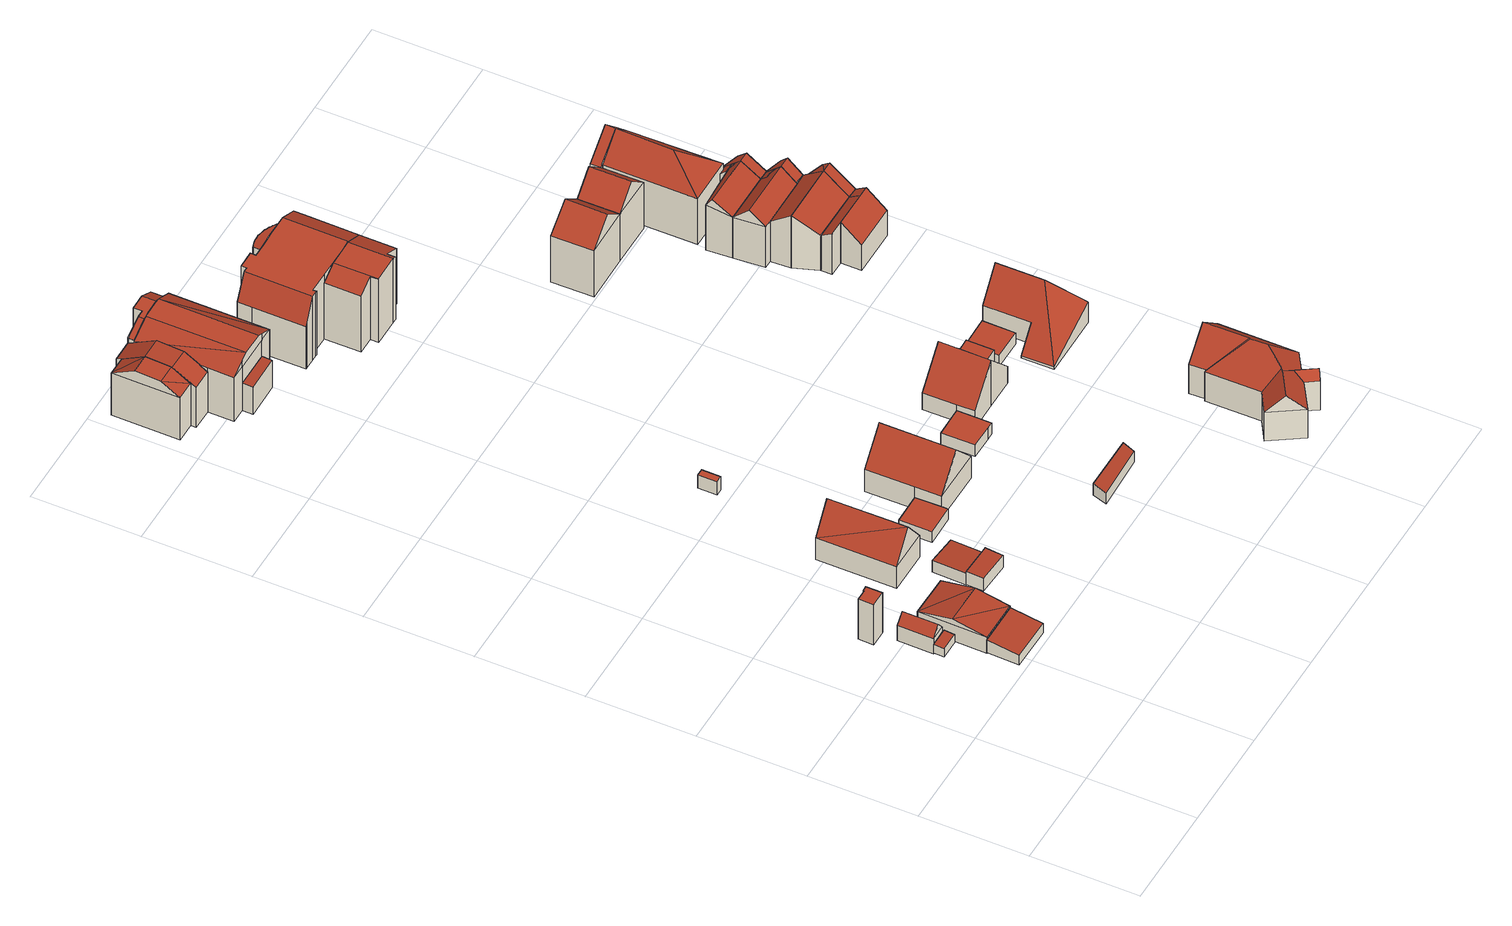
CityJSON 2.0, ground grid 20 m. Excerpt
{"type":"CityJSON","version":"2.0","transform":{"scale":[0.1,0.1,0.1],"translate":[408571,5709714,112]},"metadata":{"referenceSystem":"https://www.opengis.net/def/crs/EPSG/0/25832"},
"CityObjects":{
"building1":{"type":"Building","attributes":{"Gemeindeschluessel":"05978036","Geometrietyp2DReferenz":"3000","function":"31001_1310","roofType":"2100","measuredHeight":1.97},"geometry":[{"type":"MultiSurface","lod":"2","boundaries":[[[0,1,2,3]],[[1,4,5,2]],[[4,6,7,5]],[[6,8,9,7]],[[8,0,3,9]],[[8,6,4,1,0]],[[3,2,5,7,9]]],"semantics":{"surfaces":[{"type":"WallSurface"},{"type":"RoofSurface"},{"type":"GroundSurface"}],"values":[0,0,0,0,0,1,2]}}]},
"building2":{"type":"Building","attributes":{"Gemeindeschluessel":"05978036","Geometrietyp2DReferenz":"3000","function":"31001_1000","roofType":"1000","measuredHeight":9},"geometry":[{"type":"MultiSurface","lod":"2","boundaries":[[[10,11,12,13]],[[11,14,15,12]],[[14,16,17,15]],[[16,18,19,17]],[[18,20,21,19]],[[20,10,13,21]],[[20,18,16,14,11,10]],[[13,12,15,17,19,21]]],"semantics":{"surfaces":[{"type":"WallSurface"},{"type":"RoofSurface"},{"type":"GroundSurface"}],"values":[0,0,0,0,0,0,1,2]}}]},
"building3":{"type":"Building","attributes":{"Gemeindeschluessel":"05978036","Geometrietyp2DReferenz":"3000","function":"31001_2460","roofType":"3100","measuredHeight":5.35},"geometry":[{"type":"MultiSurface","lod":"2","boundaries":[[[22,23,24,25]],[[23,26,27,24]],[[26,28,29,27]],[[28,22,25,29]],[[26,23,30]],[[22,28,31]],[[23,22,31,30]],[[28,26,30,31]],[[25,24,27,29]]],"semantics":{"surfaces":[{"type":"WallSurface"},{"type":"RoofSurface"},{"type":"GroundSurface"}],"values":[0,0,0,0,0,0,1,1,2]}}]},
"building4":{"type":"Building","attributes":{"Gemeindeschluessel":"05978036","Geometrietyp2DReferenz":"3000","function":"31001_2000","roofType":"2100","measuredHeight":2.89},"geometry":[{"type":"MultiSurface","lod":"2","boundaries":[[[32,33,34,35]],[[33,36,37,34]],[[36,38,39,37]],[[38,40,41,39]],[[40,32,35,41]],[[40,38,36,33,32]],[[35,34,37,39,41]]],"semantics":{"surfaces":[{"type":"WallSurface"},{"type":"RoofSurface"},{"type":"GroundSurface"}],"values":[0,0,0,0,0,1,2]}}]},
"building5":{"type":"Building","attributes":{"Gemeindeschluessel":"05978036","Geometrietyp2DReferenz":"3000","function":"31001_2000","roofType":"3100","measuredHeight":4.87},"geometry":[{"type":"MultiSurface","lod":"2","boundaries":[[[42,43,44,45]],[[43,46,47,44]],[[46,48,49,47]],[[48,42,45,49]],[[46,43,50]],[[42,48,51]],[[42,50,43]],[[50,42,51]],[[51,46,50]],[[46,51,48]],[[45,44,47,49]]],"semantics":{"surfaces":[{"type":"WallSurface"},{"type":"RoofSurface"},{"type":"GroundSurface"}],"values":[0,0,0,0,0,0,1,1,1,1,2]}}]},
"building6":{"type":"Building","attributes":{"Gemeindeschluessel":"05978036","Geometrietyp2DReferenz":"3000","function":"31001_2460","roofType":"2100","measuredHeight":2.96},"geometry":[{"type":"MultiSurface","lod":"2","boundaries":[[[52,53,54,55]],[[53,56,57,54]],[[56,58,59,57]],[[58,60,61,59]],[[60,52,55,61]],[[60,58,56,53,52]],[[55,54,57,59,61]]],"semantics":{"surfaces":[{"type":"WallSurface"},{"type":"RoofSurface"},{"type":"GroundSurface"}],"values":[0,0,0,0,0,1,2]}}]},
"building7":{"type":"Building","attributes":{"Gemeindeschluessel":"05978036","Geometrietyp2DReferenz":"3000","function":"31001_1000","roofType":"3100","measuredHeight":10.23},"geometry":[{"type":"MultiSurface","lod":"2","boundaries":[[[62,63,64,65]],[[63,66,67,64]],[[66,68,69,67]],[[68,62,65,69]],[[66,63,70]],[[62,68,71]],[[71,63,62]],[[63,71,70]],[[68,70,71]],[[70,68,66]],[[65,64,67,69]]],"semantics":{"surfaces":[{"type":"WallSurface"},{"type":"RoofSurface"},{"type":"GroundSurface"}],"values":[0,0,0,0,0,0,1,1,1,1,2]}}]},
"building8":{"type":"Building","attributes":{"Gemeindeschluessel":"05978036","Geometrietyp2DReferenz":"3000","function":"31001_2460","roofType":"2100","measuredHeight":2.6},"geometry":[{"type":"MultiSurface","lod":"2","boundaries":[[[72,73,74,75]],[[73,76,77,74]],[[76,78,79,77]],[[78,72,75,79]],[[78,76,73,72]],[[74,77,79,75]]],"semantics":{"surfaces":[{"type":"WallSurface"},{"type":"RoofSurface"},{"type":"GroundSurface"}],"values":[0,0,0,0,1,2]}}]},
"building9":{"type":"Building","attributes":{"Gemeindeschluessel":"05978036","Geometrietyp2DReferenz":"3000","function":"31001_2460","roofType":"1000","measuredHeight":2.43},"geometry":[{"type":"MultiSurface","lod":"2","boundaries":[[[80,81,82,83]],[[81,84,85,82]],[[84,86,87,85]],[[86,88,89,87]],[[88,80,83,89]],[[88,86,84,81,80]],[[83,82,85,87,89]]],"semantics":{"surfaces":[{"type":"WallSurface"},{"type":"RoofSurface"},{"type":"GroundSurface"}],"values":[0,0,0,0,0,1,2]}}]},
"building10":{"type":"Building","attributes":{"Gemeindeschluessel":"05978036","Geometrietyp2DReferenz":"3000","function":"31001_2500","roofType":"1000","measuredHeight":3},"geometry":[{"type":"MultiSurface","lod":"2","boundaries":[[[90,91,92,93]],[[91,94,95,92]],[[94,96,97,95]],[[96,90,93,97]],[[96,94,91,90]],[[93,92,95,97]]],"semantics":{"surfaces":[{"type":"WallSurface"},{"type":"RoofSurface"},{"type":"GroundSurface"}],"values":[0,0,0,0,1,2]}}]},
"building11":{"type":"Building","attributes":{"Gemeindeschluessel":"05978036","Geometrietyp2DReferenz":"3000","function":"31001_1000","roofType":"3100","measuredHeight":10.86},"geometry":[{"type":"MultiSurface","lod":"2","boundaries":[[[98,99,100,101]],[[99,102,103,100]],[[102,104,105,103]],[[104,106,107,105]],[[106,98,101,107]],[[106,108,109,98]],[[102,99,109,108,104]],[[104,108,106]],[[98,109,99]],[[101,100,103,105,107]]],"semantics":{"surfaces":[{"type":"WallSurface"},{"type":"RoofSurface"},{"type":"GroundSurface"}],"values":[0,0,0,0,0,1,1,0,0,2]}}]},
"building12":{"type":"Building","attributes":{"Gemeindeschluessel":"05978036","Geometrietyp2DReferenz":"3000","function":"31001_1000"},"children":["building12-1","building12-2","building12-3","building12-4","building12-5"]},
"building12-1":{"type":"BuildingPart","attributes":{"roofType":"9999","measuredHeight":11.69},"parents":["building12"],"geometry":[{"type":"MultiSurface","lod":"2","boundaries":[[[110,111,112,113]],[[111,114,115,112]],[[114,116,117,115]],[[116,118,119,117]],[[118,120,119]],[[121,122,123,124,125]],[[122,126,127,128,123]],[[129,130,131,132]],[[130,110,113,131]],[[133,116,114,111,110,130,134]],[[135,136,116,133]],[[137,138,139,140]],[[140,141,142,143,144,126,122,145,137]],[[135,133,146,147,148,149,138,137]],[[118,136,135,137,145,121]],[[121,145,122]],[[116,136,118]],[[129,150,134,130]],[[113,112,115,117,119,124,123,128,151,152,153,154,155,132,131]],[[125,120,118,121]],[[125,124,119,120]],[[144,127,126]],[[156,141,140]],[[153,152,142,141,156]],[[152,151,143,142]],[[151,128,127,144,143]],[[132,155,157,129]],[[155,154,158,157]],[[154,153,156,140,158]],[[146,133,134,150]],[[147,146,150,129,157]],[[138,149,148,147,157,158,139]],[[139,158,140]]],"semantics":{"surfaces":[{"type":"WallSurface"},{"type":"RoofSurface"},{"type":"GroundSurface"},{"type":"ClosureSurface"}],"values":[0,0,0,0,0,0,0,0,0,1,1,1,1,1,0,0,0,0,2,0,3,0,0,3,3,3,3,3,3,0,3,3,3]}}]},
"building12-2":{"type":"BuildingPart","attributes":{"roofType":"9999","measuredHeight":11.75},"parents":["building12"],"geometry":[{"type":"MultiSurface","lod":"2","boundaries":[[[159,160,161,162]],[[160,150,129,132,161]],[[163,164,165,166,167]],[[164,168,169,165]],[[168,170,171,169]],[[170,159,162,171]],[[172,146,150,160,159]],[[164,163,173,174]],[[159,170,168,164,174,138,149,172]],[[162,161,132,155,154,153,166,165,169,171]],[[147,146,172]],[[155,132,129,157]],[[157,129,150,146,147]],[[174,139,138]],[[149,148,147,172]],[[158,154,155,157]],[[139,158,157,147,148,149,138]],[[173,140,139,174]],[[154,158,140,156,153]],[[140,158,139]],[[167,156,140,173,163]],[[153,156,167,166]]],"semantics":{"surfaces":[{"type":"WallSurface"},{"type":"RoofSurface"},{"type":"GroundSurface"},{"type":"ClosureSurface"}],"values":[0,0,0,0,0,0,1,1,1,2,0,3,3,0,0,3,3,0,3,3,0,3]}}]},
"building12-3":{"type":"BuildingPart","attributes":{"roofType":"9999","measuredHeight":11.75},"parents":["building12"],"geometry":[{"type":"MultiSurface","lod":"2","boundaries":[[[175,176,177,178]],[[176,167,166,177]],[[127,179,180,128]],[[179,181,182,180]],[[181,183,182]],[[184,141,156,167,176,175,185]],[[186,181,179,127,144,187]],[[185,186,187,184]],[[178,177,166,153,152,151,128,180,182,188,189]],[[142,141,184]],[[152,153,156,141,142]],[[153,166,167,156]],[[187,143,142,184]],[[143,151,152,142]],[[144,143,187]],[[151,143,144,127,128]],[[183,181,186]],[[188,182,183,190]],[[190,183,186]],[[189,188,190,191]],[[191,190,186,185]],[[189,191,175,178]],[[175,191,185]]],"semantics":{"surfaces":[{"type":"WallSurface"},{"type":"RoofSurface"},{"type":"GroundSurface"},{"type":"ClosureSurface"}],"values":[0,0,0,0,0,1,1,1,2,0,3,3,0,3,0,3,0,3,3,3,3,3,3]}}]},
"building12-4":{"type":"BuildingPart","attributes":{"roofType":"2100","measuredHeight":6.16},"parents":["building12"],"geometry":[{"type":"MultiSurface","lod":"2","boundaries":[[[192,125,124,193]],[[120,194,195,119]],[[194,192,193,195]],[[194,120,125,192]],[[193,124,119,195]],[[119,124,125,120]]],"semantics":{"surfaces":[{"type":"WallSurface"},{"type":"RoofSurface"},{"type":"GroundSurface"},{"type":"ClosureSurface"}],"values":[0,0,0,1,2,3]}}]},
"building12-5":{"type":"BuildingPart","attributes":{"roofType":"9999","measuredHeight":11.78},"parents":["building12"],"geometry":[{"type":"MultiSurface","lod":"2","boundaries":[[[196,175,178,197]],[[183,198,199,182]],[[198,196,197,199]],[[196,185,175]],[[185,196,200]],[[201,183,186,202]],[[183,201,198]],[[196,198,201,200]],[[202,185,200,201]],[[197,178,189,188,182,199]],[[182,188,190,183]],[[188,189,191,190]],[[189,178,175,191]],[[185,202,186,185,175]],[[186,183,190]],[[185,186,190,191]],[[185,191,175]]],"semantics":{"surfaces":[{"type":"WallSurface"},{"type":"RoofSurface"},{"type":"GroundSurface"},{"type":"ClosureSurface"}],"values":[0,0,0,1,1,1,1,0,1,2,3,3,3,0,3,3,3]}}]},
"building13":{"type":"Building","attributes":{"Gemeindeschluessel":"05978036","Geometrietyp2DReferenz":"3000","function":"31001_9998","roofType":"2100","measuredHeight":2.58},"geometry":[{"type":"MultiSurface","lod":"2","boundaries":[[[203,204,205,206]],[[204,207,208,205]],[[207,209,210,208]],[[209,203,206,210]],[[209,207,204,203]],[[206,205,208,210]]],"semantics":{"surfaces":[{"type":"WallSurface"},{"type":"RoofSurface"},{"type":"GroundSurface"}],"values":[0,0,0,0,1,2]}}]},
"building14":{"type":"Building","attributes":{"Gemeindeschluessel":"05978036","Geometrietyp2DReferenz":"3000","function":"31001_2460","roofType":"1000","measuredHeight":2.48},"geometry":[{"type":"MultiSurface","lod":"2","boundaries":[[[211,212,213,214]],[[212,215,216,213]],[[215,217,218,216]],[[217,219,220,218]],[[219,221,222,220]],[[221,223,224,222]],[[223,211,214,224]],[[223,221,219,217,215,212,211]],[[214,213,216,218,220,222,224]]],"semantics":{"surfaces":[{"type":"WallSurface"},{"type":"RoofSurface"},{"type":"GroundSurface"}],"values":[0,0,0,0,0,0,0,1,2]}}]},
"building15":{"type":"Building","attributes":{"Gemeindeschluessel":"05978036","Geometrietyp2DReferenz":"3000","function":"31001_1000"},"children":["building15-1","building15-2"]},
"building15-1":{"type":"BuildingPart","attributes":{"roofType":"3100","measuredHeight":10.16},"parents":["building15"],"geometry":[{"type":"MultiSurface","lod":"2","boundaries":[[[225,226,227,228]],[[226,229,230,227]],[[229,231,232,233,230]],[[234,235,236,237,238]],[[235,239,240,236]],[[239,241,220,240]],[[241,242,218,220]],[[242,225,228,218]],[[239,235,234,231,229,226]],[[226,225,242,241,239]],[[228,227,230,233,237,236,240,220,218]],[[238,232,231,234]],[[238,237,233,232]]],"semantics":{"surfaces":[{"type":"WallSurface"},{"type":"RoofSurface"},{"type":"GroundSurface"},{"type":"ClosureSurface"}],"values":[0,0,0,0,0,0,0,0,1,1,2,0,3]}}]},
"building15-2":{"type":"BuildingPart","attributes":{"roofType":"1000","measuredHeight":3.23},"parents":["building15"],"geometry":[{"type":"MultiSurface","lod":"2","boundaries":[[[232,243,244,233]],[[243,245,246,244]],[[245,238,237,246]],[[238,245,243,232]],[[233,244,246,237]],[[233,237,238,232]]],"semantics":{"surfaces":[{"type":"WallSurface"},{"type":"RoofSurface"},{"type":"GroundSurface"},{"type":"ClosureSurface"}],"values":[0,0,0,1,2,3]}}]},
"building16":{"type":"Building","attributes":{"Gemeindeschluessel":"05978036","Geometrietyp2DReferenz":"3000","function":"31001_1000"},"children":["building16-1","building16-2","building16-3"]},
"building16-1":{"type":"BuildingPart","attributes":{"roofType":"9999","measuredHeight":14.44},"parents":["building16"],"geometry":[{"type":"MultiSurface","lod":"2","boundaries":[[[247,248,249,250]],[[248,251,252,249]],[[251,253,254,252]],[[253,255,256,254]],[[255,257,258,256]],[[257,259,258]],[[259,260,261,258]],[[260,262,263,261]],[[262,264,265,263]],[[255,253,251,248,247,266,267,268]],[[269,264,262,260,259,257]],[[268,270,269,257,255]],[[250,249,252,254,256,258,261,263,265,271,272,273]],[[271,265,264,269]],[[274,270,268]],[[272,271,269,270,274]],[[267,274,268]],[[247,250,273,266]],[[266,273,272,274,267]]],"semantics":{"surfaces":[{"type":"WallSurface"},{"type":"RoofSurface"},{"type":"GroundSurface"},{"type":"ClosureSurface"}],"values":[0,0,0,0,0,0,0,0,0,1,1,1,2,3,0,3,0,3,3]}}]},
"building16-2":{"type":"BuildingPart","attributes":{"roofType":"2100","measuredHeight":10.22},"parents":["building16"],"geometry":[{"type":"MultiSurface","lod":"2","boundaries":[[[275,276,277,278]],[[276,279,280,277]],[[279,281,282,280]],[[281,283,284,282]],[[283,285,286,284]],[[285,287,288,286]],[[287,289,290,288]],[[289,291,292,290]],[[291,293,294,292]],[[293,295,296,294]],[[295,297,298,296]],[[297,299,300,298]],[[299,301,302,300]],[[301,303,304,302]],[[303,305,306,304]],[[305,307,308,306]],[[307,309,310,308]],[[309,311,312,310]],[[311,313,314,312]],[[313,315,316,314]],[[315,317,318,316]],[[317,319,320,318]],[[319,321,322,320]],[[321,323,324,322]],[[323,325,326,324]],[[325,327,328,326]],[[329,275,278,330]],[[329,331,327,325,323,321,319,317,315,313,311,309,307,305,303,301,299,297,295,293,291,289,287,285,283,281,279,276,275]],[[278,277,280,282,284,286,288,290,292,294,296,298,300,302,304,306,308,310,312,314,316,318,320,322,324,326,328,332,330]],[[330,332,331,329]],[[332,328,327,331]]],"semantics":{"surfaces":[{"type":"WallSurface"},{"type":"RoofSurface"},{"type":"GroundSurface"},{"type":"ClosureSurface"}],"values":[0,0,0,0,0,0,0,0,0,0,0,0,0,0,0,0,0,0,0,0,0,0,0,0,0,0,0,1,2,3,3]}}]},
"building16-3":{"type":"BuildingPart","attributes":{"roofType":"9999","measuredHeight":14.36},"parents":["building16"],"geometry":[{"type":"MultiSurface","lod":"2","boundaries":[[[333,334,335,336]],[[334,337,338,335]],[[337,339,340,338]],[[339,341,342,340]],[[341,343,344,342]],[[343,345,346,344]],[[345,347,348,346]],[[347,349,350,348]],[[349,351,352,350]],[[351,353,354,352]],[[353,355,356,354]],[[355,357,358,356]],[[357,359,329,330,358]],[[360,361,362,328,327]],[[361,247,250,362]],[[363,364,365,265,264]],[[364,333,336,365]],[[266,247,361,360,366]],[[347,345,343,341,339,337]],[[366,359,357,355,353,351,349,347,337,334,333,364,363,270,274,267,266]],[[336,335,338,340,342,344,346,348,350,352,354,356,358,330,332,328,362,250,273,272,271,265,365]],[[331,329,359,366]],[[332,330,329,331]],[[360,327,331,366]],[[332,331,327,328]],[[273,250,247,266]],[[363,264,269,270]],[[264,265,271,269]],[[269,271,272,274,270]],[[274,272,273,266,267]]],"semantics":{"surfaces":[{"type":"WallSurface"},{"type":"RoofSurface"},{"type":"GroundSurface"},{"type":"ClosureSurface"}],"values":[0,0,0,0,0,0,0,0,0,0,0,0,0,0,0,0,0,1,1,1,2,0,3,0,3,3,0,3,3,3]}}]},
"building17":{"type":"Building","attributes":{"Gemeindeschluessel":"05978036","Geometrietyp2DReferenz":"3000","function":"31001_1000","roofType":"5000","measuredHeight":11.74},"geometry":[{"type":"MultiSurface","lod":"2","boundaries":[[[367,368,369,370]],[[368,371,372,369]],[[371,373,374,372]],[[373,375,376,374]],[[375,377,378,376]],[[377,379,380,378]],[[379,381,382,380]],[[381,383,384,382]],[[383,385,386,384]],[[385,387,388,386]],[[387,389,390,388]],[[389,367,370,390]],[[391,389,387]],[[392,391,387,385]],[[393,392,385,383]],[[394,395,393,383,381]],[[396,397,398,394,381,379]],[[396,379,377]],[[399,397,396,377,375]],[[400,399,375,373]],[[400,373,371]],[[398,397,399,400,371,368]],[[395,394,398,368,367]],[[391,392,393,395,367,389]],[[370,369,372,374,376,378,380,382,384,386,388,390]]],"semantics":{"surfaces":[{"type":"WallSurface"},{"type":"RoofSurface"},{"type":"GroundSurface"}],"values":[0,0,0,0,0,0,0,0,0,0,0,0,0,1,1,1,1,0,1,1,0,1,1,1,2]}}]},
"building18":{"type":"Building","attributes":{"Gemeindeschluessel":"05978036","Geometrietyp2DReferenz":"3000","function":"31001_2460","roofType":"1000","measuredHeight":2.51},"geometry":[{"type":"MultiSurface","lod":"2","boundaries":[[[401,402,403,404]],[[402,405,406,403]],[[405,407,408,406]],[[407,409,410,408]],[[409,401,404,410]],[[409,407,405,402,401]],[[403,406,408,410,404]]],"semantics":{"surfaces":[{"type":"WallSurface"},{"type":"RoofSurface"},{"type":"GroundSurface"}],"values":[0,0,0,0,0,1,2]}}]},
"building19":{"type":"Building","attributes":{"Gemeindeschluessel":"05978036","Geometrietyp2DReferenz":"3000","function":"31001_1000","roofType":"5000","measuredHeight":10.39},"geometry":[{"type":"MultiSurface","lod":"2","boundaries":[[[411,412,413,414]],[[412,415,416,413]],[[415,417,418,416]],[[417,419,420,418]],[[419,421,422,420]],[[421,423,424,422]],[[423,425,426,424]],[[425,411,414,426]],[[423,427,428,425]],[[421,419,417,429,428,427]],[[412,411,425,428,429,415]],[[417,415,429]],[[423,421,427]],[[414,413,416,418,420,422,424,426]]],"semantics":{"surfaces":[{"type":"WallSurface"},{"type":"RoofSurface"},{"type":"GroundSurface"}],"values":[0,0,0,0,0,0,0,0,1,1,1,0,0,2]}}]},
"building20":{"type":"Building","attributes":{"Gemeindeschluessel":"05978036","Geometrietyp2DReferenz":"3000","function":"31001_1000"},"children":["building20-1","building20-2","building20-3","building20-4","building20-5","building20-6","building20-7","building20-8","building20-9","building20-10","building20-11","building20-12","building20-13","building20-14"]},
"building20-1":{"type":"BuildingPart","attributes":{"roofType":"3100","measuredHeight":11.67},"parents":["building20"],"geometry":[{"type":"MultiSurface","lod":"2","boundaries":[[[430,431,432,433]],[[434,435,436,437]],[[431,430,438]],[[435,434,439]],[[430,440,435,439,438]],[[434,441,431,438,439]],[[436,442,433,432,443,437]],[[433,442,440,430]],[[435,440,442,436]],[[437,443,441,434]],[[431,441,443,432]]],"semantics":{"surfaces":[{"type":"WallSurface"},{"type":"RoofSurface"},{"type":"GroundSurface"},{"type":"ClosureSurface"}],"values":[0,0,0,0,1,1,2,0,3,0,3]}}]},
"building20-2":{"type":"BuildingPart","attributes":{"roofType":"2100","measuredHeight":9.05},"parents":["building20"],"geometry":[{"type":"MultiSurface","lod":"2","boundaries":[[[444,445,446,447]],[[445,448,449,446]],[[448,450,451,449]],[[450,448,445,444,452]],[[447,446,449,451,453]],[[444,447,453,452]],[[453,451,450,452]]],"semantics":{"surfaces":[{"type":"WallSurface"},{"type":"RoofSurface"},{"type":"GroundSurface"},{"type":"ClosureSurface"}],"values":[0,0,0,1,2,3,3]}}]},
"building20-3":{"type":"BuildingPart","attributes":{"roofType":"3100","measuredHeight":14.21},"parents":["building20"],"geometry":[{"type":"MultiSurface","lod":"2","boundaries":[[[454,455,456,457]],[[455,458,459,456]],[[458,460,461,459]],[[455,454,462]],[[460,458,463]],[[454,460,463,462]],[[458,455,462,463]],[[461,457,456,459]],[[460,454,457,461]]],"semantics":{"surfaces":[{"type":"WallSurface"},{"type":"RoofSurface"},{"type":"GroundSurface"},{"type":"ClosureSurface"}],"values":[0,0,0,0,0,1,1,2,3]}}]},
"building20-4":{"type":"BuildingPart","attributes":{"roofType":"5000","measuredHeight":14.44},"parents":["building20"],"geometry":[{"type":"MultiSurface","lod":"2","boundaries":[[[464,465,466,467]],[[465,468,469,466]],[[468,470,471,469]],[[468,465,472]],[[465,464,473,472]],[[470,468,472,473]],[[467,466,469,471]],[[470,464,467,471]],[[464,470,473]]],"semantics":{"surfaces":[{"type":"WallSurface"},{"type":"RoofSurface"},{"type":"GroundSurface"},{"type":"ClosureSurface"}],"values":[0,0,0,1,1,1,2,3,3]}}]},
"building20-5":{"type":"BuildingPart","attributes":{"roofType":"2100","measuredHeight":11.7},"parents":["building20"],"geometry":[{"type":"MultiSurface","lod":"2","boundaries":[[[474,475,476,477]],[[478,475,474,479]],[[480,477,476,481]],[[479,474,477,480]],[[475,478,481,476]],[[478,479,480,481]]],"semantics":{"surfaces":[{"type":"WallSurface"},{"type":"RoofSurface"},{"type":"GroundSurface"},{"type":"ClosureSurface"}],"values":[0,1,2,3,3,3]}}]},
"building20-6":{"type":"BuildingPart","attributes":{"roofType":"2100","measuredHeight":9.05},"parents":["building20"],"geometry":[{"type":"MultiSurface","lod":"2","boundaries":[[[482,444,447,483]],[[479,452,444,482]],[[483,447,453,480]],[[444,452,453,447]],[[452,479,480,453]],[[479,482,483,480]]],"semantics":{"surfaces":[{"type":"WallSurface"},{"type":"RoofSurface"},{"type":"GroundSurface"},{"type":"ClosureSurface"}],"values":[0,1,2,3,3,3]}}]},
"building20-7":{"type":"BuildingPart","attributes":{"roofType":"3100","measuredHeight":11.56},"parents":["building20"],"geometry":[{"type":"MultiSurface","lod":"2","boundaries":[[[484,485,486,487]],[[485,440,442,486]],[[435,484,487,436]],[[440,485,488]],[[484,435,489]],[[485,484,489,488]],[[435,440,488,489]],[[487,486,442,436]],[[440,435,436,442]]],"semantics":{"surfaces":[{"type":"WallSurface"},{"type":"RoofSurface"},{"type":"GroundSurface"},{"type":"ClosureSurface"}],"values":[0,0,0,0,0,1,1,2,3]}}]},
"building20-8":{"type":"BuildingPart","attributes":{"roofType":"2100","measuredHeight":11.7},"parents":["building20"],"geometry":[{"type":"MultiSurface","lod":"2","boundaries":[[[490,482,483,491]],[[490,478,479,482]],[[483,480,481,491]],[[482,479,480,483]],[[479,478,481,480]],[[478,490,491,481]]],"semantics":{"surfaces":[{"type":"WallSurface"},{"type":"RoofSurface"},{"type":"GroundSurface"},{"type":"ClosureSurface"}],"values":[0,1,2,3,3,3]}}]},
"building20-9":{"type":"BuildingPart","attributes":{"roofType":"2100","measuredHeight":9.05},"parents":["building20"],"geometry":[{"type":"MultiSurface","lod":"2","boundaries":[[[492,474,477,493]],[[474,492,450,452,479]],[[480,453,451,493,477]],[[479,452,453,480]],[[493,451,450,492]],[[452,450,451,453]],[[474,479,480,477]]],"semantics":{"surfaces":[{"type":"WallSurface"},{"type":"RoofSurface"},{"type":"GroundSurface"},{"type":"ClosureSurface"}],"values":[0,1,2,3,0,3,3]}}]},
"building20-10":{"type":"BuildingPart","attributes":{"roofType":"2100","measuredHeight":11.7},"parents":["building20"],"geometry":[{"type":"MultiSurface","lod":"2","boundaries":[[[475,441,443,476]],[[478,494,431,441,475]],[[476,443,432,495,496,481]],[[495,432,431,494]],[[441,431,432,443]],[[496,495,494,478,497]],[[478,481,496,497]],[[478,475,476,481]]],"semantics":{"surfaces":[{"type":"WallSurface"},{"type":"RoofSurface"},{"type":"GroundSurface"},{"type":"ClosureSurface"}],"values":[0,1,2,0,3,0,3,3]}}]},
"building20-11":{"type":"BuildingPart","attributes":{"roofType":"3100","measuredHeight":14.44},"parents":["building20"],"geometry":[{"type":"MultiSurface","lod":"2","boundaries":[[[498,499,500,456]],[[499,501,502,500]],[[501,464,467,502]],[[501,499,503]],[[499,498,473,503]],[[464,501,503,473]],[[456,500,502,467,471]],[[456,471,470,498]],[[464,470,471,467]],[[470,473,498]],[[464,473,470]]],"semantics":{"surfaces":[{"type":"WallSurface"},{"type":"RoofSurface"},{"type":"GroundSurface"},{"type":"ClosureSurface"}],"values":[0,0,0,0,1,1,2,0,3,0,3]}}]},
"building20-12":{"type":"BuildingPart","attributes":{"roofType":"3100","measuredHeight":14.21},"parents":["building20"],"geometry":[{"type":"MultiSurface","lod":"2","boundaries":[[[460,504,505,461]],[[504,506,507,505]],[[506,454,457,507]],[[504,460,508]],[[454,506,509]],[[460,454,509,508]],[[506,504,508,509]],[[457,461,505,507]],[[454,460,461,457]]],"semantics":{"surfaces":[{"type":"WallSurface"},{"type":"RoofSurface"},{"type":"GroundSurface"},{"type":"ClosureSurface"}],"values":[0,0,0,0,0,1,1,2,3]}}]},
"building20-13":{"type":"BuildingPart","attributes":{"roofType":"2100","measuredHeight":11.7},"parents":["building20"],"geometry":[{"type":"MultiSurface","lod":"2","boundaries":[[[497,510,511,496]],[[510,497,478]],[[481,496,511]],[[497,496,481,478]],[[510,478,481,511]]],"semantics":{"surfaces":[{"type":"WallSurface"},{"type":"RoofSurface"},{"type":"GroundSurface"},{"type":"ClosureSurface"}],"values":[0,1,2,3,3]}}]},
"building20-14":{"type":"BuildingPart","attributes":{"roofType":"2100","measuredHeight":11.7},"parents":["building20"],"geometry":[{"type":"MultiSurface","lod":"2","boundaries":[[[510,490,491,511]],[[490,510,478]],[[481,511,491]],[[478,510,511,481]],[[490,478,481,491]]],"semantics":{"surfaces":[{"type":"WallSurface"},{"type":"RoofSurface"},{"type":"GroundSurface"},{"type":"ClosureSurface"}],"values":[0,1,2,3,3]}}]},
"building21":{"type":"Building","attributes":{"Gemeindeschluessel":"05978036","Geometrietyp2DReferenz":"3000","function":"51009_1610"},"children":["building21-1","building21-2","building21-3"]},
"building21-1":{"type":"BuildingPart","attributes":{"roofType":"2100","measuredHeight":10.41},"parents":["building21"],"geometry":[{"type":"MultiSurface","lod":"2","boundaries":[[[512,513,514,515]],[[513,516,517,514]],[[516,518,519,517]],[[518,520,521,519]],[[520,522,523,521]],[[524,522,520,518,516,513,512]],[[514,517,519,521,523,515]],[[515,523,522,524,512]]],"semantics":{"surfaces":[{"type":"WallSurface"},{"type":"RoofSurface"},{"type":"GroundSurface"},{"type":"ClosureSurface"}],"values":[0,0,0,0,0,1,2,3]}}]},
"building21-2":{"type":"BuildingPart","attributes":{"roofType":"3100","measuredHeight":11.22},"parents":["building21"],"geometry":[{"type":"MultiSurface","lod":"2","boundaries":[[[438,525,526,527]],[[525,528,529,526]],[[528,530,531,529]],[[530,440,532,531]],[[533,534,535,536]],[[533,537,538,534]],[[537,494,539,538]],[[494,540,541,539]],[[540,438,527,541]],[[537,533,536,542,440,530,528,525,438]],[[438,540,494,537]],[[527,526,529,531,532,535,534,538,539,541]],[[535,532,440,542,536]]],"semantics":{"surfaces":[{"type":"WallSurface"},{"type":"RoofSurface"},{"type":"GroundSurface"},{"type":"ClosureSurface"}],"values":[0,0,0,0,0,0,0,0,0,1,1,2,3]}}]},
"building21-3":{"type":"BuildingPart","attributes":{"roofType":"3100","measuredHeight":11.11},"parents":["building21"],"geometry":[{"type":"MultiSurface","lod":"2","boundaries":[[[522,543,544,523]],[[543,545,546,544]],[[545,547,548,546]],[[547,536,535,548]],[[488,549,532,440]],[[488,512,515,549]],[[488,440,542,536,547,545]],[[545,543,522,524,512,488]],[[523,544,546,548,535,532,549,515]],[[532,535,536,542,440]],[[522,523,515,512,524]]],"semantics":{"surfaces":[{"type":"WallSurface"},{"type":"RoofSurface"},{"type":"GroundSurface"},{"type":"ClosureSurface"}],"values":[0,0,0,0,0,0,1,1,2,3,3]}}]}
},
"vertices":[
[84,299,85],[84,318,87],[84,318,67],[84,299,67],[115,318,87],[115,318,67],[121,318,87],[121,318,67],[121,299,85],[121,299,67],
[59,413,155],[59,441,155],[59,441,65],[59,413,65],[80,441,155],[80,441,65],[80,443,155],[80,443,65],[90,443,155],[90,443,65],[90,413,155],[90,413,65],
[84,318,99],[85,384,99],[85,384,65],[84,318,65],[115,383,99],[115,383,65],[115,318,99],[115,318,65],[100,383,118],[100,318,118],
[122,183,89],[123,242,97],[123,242,68],[122,183,68],[125,242,97],[125,242,68],[206,242,97],[206,242,68],[205,182,89],[205,182,68],
[127,369,100],[207,368,100],[207,368,64],[127,369,64],[206,242,100],[206,242,64],[125,242,100],[125,242,64],[206,305,113],[126,306,113],
[249,312,93],[249,344,94],[249,344,65],[249,312,65],[309,342,94],[309,342,65],[312,342,94],[312,342,65],[311,309,92],[311,309,65],
[274,587,109],[275,441,109],[275,441,61],[274,587,61],[194,441,109],[194,441,61],[194,587,109],[194,587,61],[235,441,163],[234,587,163],
[309,342,85],[249,344,90],[249,344,64],[309,342,64],[251,406,90],[251,406,64],[311,403,85],[311,403,64],
[311,497,87],[369,498,87],[369,498,63],[311,497,63],[370,450,87],[370,450,63],[370,438,87],[370,438,63],[312,437,87],[312,437,63],
[258,832,85],[271,832,85],[271,832,55],[258,832,55],[271,797,85],[271,797,55],[258,797,85],[258,797,55],
[473,450,110],[370,450,110],[370,450,61],[473,450,61],[369,498,110],[369,498,61],[368,588,110],[368,588,61],[472,589,110],[472,589,61],[420,588,170],[421,450,170],
[202,1700,127],[202,1692,127],[202,1692,29],[202,1700,29],[202,1667,127],[202,1667,29],[202,1575,127],[202,1575,29],[175,1575,127],[175,1575,29],[175,1575,91],[106,1575,127],[78,1575,127],[78,1575,29],[106,1575,29],[106,1575,91],[78,1623,127],[78,1623,118],[78,1623,29],[190,1757,127],[202,1757,127],[202,1757,29],[190,1757,29],[167,1757,145],[190,1757,133],[166,1575,145],[175,1575,141],[121,1575,146],[121,1756,146],[115,1756,144],[79,1756,127],[79,1751,127],[79,1715,127],[79,1666,127],[79,1637,127],[106,1575,140],[161,1757,146],[159,1757,146],[156,1757,146],[129,1757,146],[190,1757,129],[79,1666,29],[79,1715,29],[79,1756,29],[115,1756,29],[159,1757,29],[79,1756,124],[159,1757,127],[115,1756,127],
[159,1783,147],[190,1783,129],[190,1783,29],[159,1783,29],[79,1767,129],[115,1767,146],[115,1767,29],[79,1767,29],[79,1767,118],[129,1767,146],[129,1767,29],[129,1783,146],[129,1783,29],[159,1757,147],[79,1756,129],[115,1756,146],
[38,1757,123],[38,1767,118],[38,1767,29],[38,1757,29],[38,1623,118],[38,1623,29],[38,1633,124],[38,1633,29],[38,1633,123],[79,1715,147],[38,1715,147],[38,1666,144],[79,1666,144],[38,1666,29],[38,1715,29],[38,1666,123],[38,1715,123],
[106,1555,90],[106,1555,29],[175,1556,90],[175,1556,29],
[1,1757,123],[1,1757,29],[1,1633,123],[1,1633,29],[1,1715,147],[1,1667,145],[38,1667,145],
[624,253,97],[616,229,95],[616,229,71],[624,253,71],[510,225,95],[510,225,71],[519,253,97],[519,253,71],
[516,464,91],[515,526,91],[515,526,66],[516,464,66],[560,527,91],[560,527,66],[573,527,91],[573,527,66],[573,494,91],[573,494,66],[573,464,91],[573,464,66],[560,464,91],[560,464,66],
[572,589,103],[631,590,167],[631,590,66],[572,589,66],[689,590,103],[689,590,66],[689,583,103],[689,583,98],[689,583,66],[689,532,103],[689,495,103],[689,495,66],[689,532,66],[689,532,98],[631,495,167],[631,495,66],[573,494,104],[573,527,103],
[717,584,98],[717,584,66],[717,533,98],[717,533,66],
[461,1546,126],[461,1479,126],[461,1479,1],[461,1546,1],[429,1479,141],[429,1479,1],[429,1464,141],[429,1464,1],[421,1464,145],[421,1464,1],[370,1464,143],[370,1464,1],[370,1464,142],[369,1479,142],[369,1479,1],[337,1479,126],[337,1479,1],[337,1546,126],[337,1546,1],[424,1546,144],[423,1546,144],[421,1546,145],[370,1546,143],[402,1546,144],[370,1546,1],[421,1546,1],[424,1546,1],[421,1546,144],
[379,1696,103],[380,1696,103],[380,1696,1],[379,1696,1],[384,1698,102],[384,1698,1],[388,1699,102],[388,1699,1],[392,1700,102],[392,1700,1],[396,1701,101],[396,1701,1],[400,1701,101],[400,1701,1],[403,1701,101],[403,1701,1],[407,1702,100],[407,1702,1],[410,1702,100],[410,1702,1],[414,1701,100],[414,1701,1],[418,1701,99],[418,1701,1],[422,1700,99],[422,1700,1],[427,1699,99],[427,1699,1],[428,1699,98],[428,1699,1],[432,1697,98],[432,1697,1],[436,1696,98],[436,1696,1],[440,1694,97],[440,1694,1],[443,1693,97],[443,1693,1],[446,1691,97],[446,1691,1],[449,1689,97],[449,1689,1],[452,1687,96],[452,1687,1],[455,1684,96],[455,1684,1],[458,1682,96],[458,1682,1],[461,1679,95],[461,1679,1],[462,1678,95],[462,1678,1],[462,1665,95],[462,1665,1],[379,1665,103],[379,1665,1],[424,1665,99],[424,1665,1],
[299,1540,144],[296,1540,144],[296,1540,1],[299,1540,1],[286,1540,144],[286,1540,1],[266,1540,103],[266,1540,1],[262,1540,96],[262,1540,1],[262,1637,96],[262,1637,1],[262,1664,96],[262,1664,1],[286,1664,144],[286,1664,1],[295,1664,144],[295,1664,1],[295,1674,144],[295,1674,1],[328,1674,144],[328,1674,1],[328,1664,144],[328,1664,1],[354,1664,144],[354,1664,1],[379,1665,144],[462,1665,126],[462,1647,126],[462,1647,1],[337,1546,144],[299,1546,144],[299,1546,1],[424,1665,144],
[896,76,141],[863,55,141],[863,55,76],[896,76,76],[878,32,141],[878,32,76],[853,16,141],[853,16,76],[839,38,141],[839,38,76],[787,4,141],[787,4,76],[749,63,141],[749,63,76],[788,88,141],[788,88,76],[787,190,141],[787,190,76],[792,190,141],[792,190,76],[791,221,141],[791,221,76],[895,222,141],[895,222,76],[843,222,191],[844,139,191],[841,136,193],[822,69,174],[842,105,193],[768,33,175],[816,64,175],[816,65,174],[843,58,155],[866,24,155],
[717,584,90],[775,585,90],[775,585,65],[717,584,65],[775,524,90],[775,524,65],[717,524,90],[717,524,65],[717,533,90],[717,533,65],
[750,502,70],[786,502,113],[786,502,65],[750,502,65],[786,589,113],[786,589,65],[871,590,110],[871,590,65],[872,489,110],[872,489,65],[871,489,112],[871,489,65],[871,443,110],[871,443,65],[751,443,70],[751,443,65],[871,445,112],[832,501,169],[831,590,169],
[872,1024,142],[871,967,142],[871,967,51],[872,1024,51],[760,967,142],[755,1024,142],[755,1024,51],[760,967,51],[871,996,168],[758,996,168],[854,1024,142],[775,967,142],[854,1024,51],[775,967,51],
[914,865,142],[914,827,107],[914,827,51],[914,865,51],[824,827,107],[824,827,51],[824,865,142],[824,865,51],[894,865,142],[894,865,51],
[667,1259,155],[749,1259,155],[749,1259,51],[667,1259,51],[750,1182,155],[750,1182,51],[668,1182,155],[668,1182,51],[708,1259,193],[709,1182,193],
[844,1259,154],[847,1088,154],[847,1088,51],[844,1259,51],[757,1088,154],[757,1088,51],[756,1259,154],[756,1259,51],[801,1154,196],[802,1259,196],
[794,885,130],[778,930,168],[778,930,51],[794,885,51],[893,931,168],[893,885,130],[893,885,51],[893,931,51],
[914,884,130],[914,884,51],
[752,1071,152],[854,1077,152],[854,1077,51],[752,1071,51],[854,1060,167],[753,1060,167],
[914,931,168],[914,931,51],
[794,865,142],[794,865,51],
[893,968,142],[893,968,51],[893,959,51],[893,959,148],
[749,1259,154],[749,1278,154],[749,1278,51],[843,1278,154],[843,1278,51],[802,1278,196],
[574,1181,155],[574,1181,51],[573,1259,155],[573,1259,51],[624,1182,193],[624,1259,193],
[914,943,159],[914,943,51],
[854,1067,160],[844,1077,151],[844,1077,56],[854,1067,56],[835,1077,152],[835,1077,56],[834,1089,141],[834,1089,56],[854,1089,142],[854,1089,56],[854,1095,136],[854,1095,56],[854,1076,153],
[871,1005,160],[871,1005,56],[871,996,56],[862,1012,153],[862,1012,56],[853,1012,153],[853,1012,56],[854,1024,56],[894,1008,156],[894,1008,56],[875,1024,56],[875,1024,142],[893,996,168],[893,996,56],[893,968,56],[871,969,143],[871,969,56],[865,1024,142],
[874,1076,153],[874,1076,56],[874,1060,167],[874,1060,56],[874,1025,142],[874,1025,56],[854,1060,56]
]}
